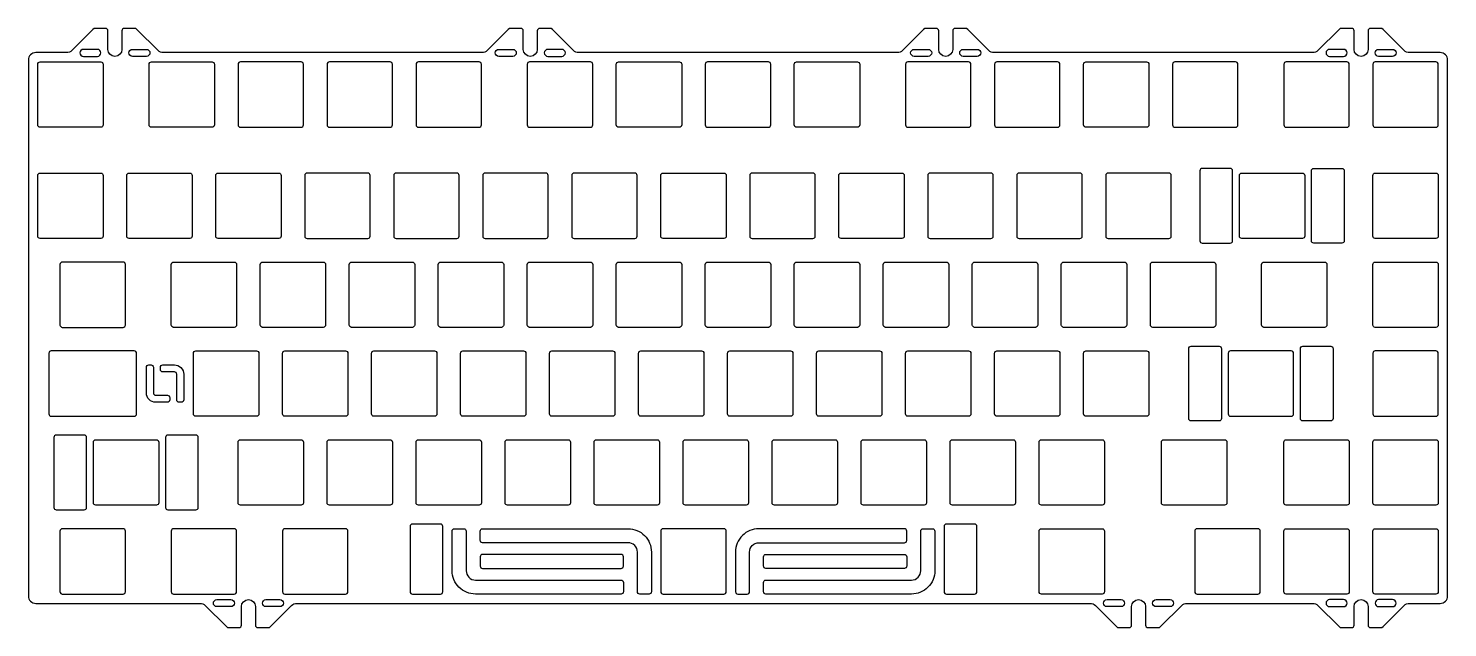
# Model space of a CAD drawing. Header units: millimetres. Extents: x -152 to 152, y -64 to 64.
import ezdxf

# ---------------------------------------------------------------- set-up
doc = ezdxf.new("R2010")
doc.units = ezdxf.units.MM
doc.layers.get('0').update_dxf_attribs({"linetype": 'CONTINUOUS'})

msp = doc.modelspace()

# ---------------------------------------------------------------- linework, layer by layer
for points in [[(151.88, -57.41), (151.88, 57.41, 0.414214), (150.28, 59.01), (143.71, 59.01, -0.198912), (142.58, 59.47), (138.07, 63.99, 0.198912), (137.54, 64.21), (135.35, 64.21, 0.414214), (134.85, 63.71), (134.85, 59.71, -1), (131.85, 59.71), (131.85, 63.71, 0.414214), (131.35, 64.21), (129.16, 64.21, 0.198912), (128.63, 63.99), (124.12, 59.47, -0.198912), (122.99, 59.01), (54.81, 59.01, -0.198912), (53.68, 59.47), (49.17, 63.99, 0.198912), (48.64, 64.21), (46.45, 64.21, 0.414214), (45.95, 63.71), (45.95, 59.71, -1), (42.95, 59.71), (42.95, 63.71, 0.414214), (42.45, 64.21), (40.26, 64.21, 0.198912), (39.73, 63.99), (35.22, 59.47, -0.198912), (34.09, 59.01), (-34.09, 59.01, -0.198912), (-35.22, 59.47), (-39.73, 63.99, 0.198912), (-40.26, 64.21), (-42.45, 64.21, 0.414214), (-42.95, 63.71), (-42.95, 59.71, -1), (-45.95, 59.71), (-45.95, 63.71, 0.414214), (-46.45, 64.21), (-48.64, 64.21, 0.198912), (-49.17, 63.99), (-53.68, 59.47, -0.198912), (-54.81, 59.01), (-122.99, 59.01, -0.198912), (-124.12, 59.47), (-128.63, 63.99, 0.198912), (-129.16, 64.21), (-131.35, 64.21, 0.414214), (-131.85, 63.71), (-131.85, 59.71, -1), (-134.85, 59.71), (-134.85, 63.71, 0.414214), (-135.35, 64.21), (-137.54, 64.21, 0.198912), (-138.07, 63.99), (-142.58, 59.47, -0.198912), (-143.71, 59.01), (-150.28, 59.01, 0.414214), (-151.88, 57.41), (-151.88, -57.41, 0.414214), (-150.28, -59.01), (-115.14, -59.01, -0.198912), (-114.01, -59.48), (-109.5, -63.99, 0.198912), (-108.97, -64.21), (-106.78, -64.21, 0.414214), (-106.28, -63.71), (-106.28, -59.71, -1), (-103.28, -59.71), (-103.28, -63.71, 0.414214), (-102.78, -64.21), (-100.59, -64.21, 0.198912), (-100.06, -63.99), (-95.55, -59.48, -0.198912), (-94.42, -59.01), (75.37, -59.01, -0.198912), (76.5, -59.48), (81.01, -63.99, 0.198912), (81.54, -64.21), (83.73, -64.21, 0.414214), (84.23, -63.71), (84.23, -59.71, -1), (87.23, -59.71), (87.23, -63.71, 0.414214), (87.73, -64.21), (89.92, -64.21, 0.198912), (90.45, -63.99), (94.96, -59.48, -0.198912), (96.09, -59.01), (122.99, -59.01, -0.198912), (124.12, -59.48), (128.63, -63.99, 0.198912), (129.16, -64.21), (131.35, -64.21, 0.414214), (131.85, -63.71), (131.85, -59.71, -1), (134.85, -59.71), (134.85, -63.71, 0.414214), (135.35, -64.21), (137.54, -64.21, 0.198912), (138.07, -63.99), (142.58, -59.48, -0.198912), (143.71, -59.01), (150.28, -59.01, 0.414214)], [(-137.1, 58.21, 1), (-137.1, 59.71), (-140.1, 59.71, 1), (-140.1, 58.21)], [(-126.6, 58.21), (-129.6, 58.21, -1), (-129.6, 59.71), (-126.6, 59.71, -1)], [(-51.2, 59.71), (-48.2, 59.71, -1), (-48.2, 58.21), (-51.2, 58.21, -1)], [(-40.7, 59.71, 1), (-40.7, 58.21), (-37.7, 58.21, 1), (-37.7, 59.71)], [(40.7, 58.21), (37.7, 58.21, -1), (37.7, 59.71), (40.7, 59.71, -1)], [(51.2, 58.21), (48.2, 58.21, -1), (48.2, 59.71), (51.2, 59.71, -1)], [(126.6, 59.71, 1), (126.6, 58.21), (129.6, 58.21, 1), (129.6, 59.71)], [(137.1, 59.71), (140.1, 59.71, -1), (140.1, 58.21), (137.1, 58.21, -1)], [(-135.88, 56.51), (-135.88, 43.51, -0.414214), (-136.38, 43.01), (-149.38, 43.01, -0.414214), (-149.88, 43.51), (-149.88, 56.51, -0.414214), (-149.38, 57.01), (-136.38, 57.01, -0.414214)], [(-125.56, 57.01), (-112.56, 57.01, -0.414214), (-112.06, 56.51), (-112.06, 43.51, -0.414214), (-112.56, 43.01), (-125.56, 43.01, -0.414214), (-126.06, 43.51), (-126.06, 56.51, -0.414214)], [(-93.01, 56.51, 0.414214), (-93.51, 57.01), (-106.51, 57.01, 0.414214), (-107.01, 56.51), (-107.01, 43.51, 0.414214), (-106.51, 43.01), (-93.51, 43.01, 0.414214), (-93.01, 43.51)], [(-74.46, 43.01, 0.414214), (-73.96, 43.51), (-73.96, 56.51, 0.414214), (-74.46, 57.01), (-87.46, 57.01, 0.414214), (-87.96, 56.51), (-87.96, 43.51, 0.414214), (-87.46, 43.01)], [(-68.41, 57.01, 0.414214), (-68.91, 56.51), (-68.91, 43.51, 0.414214), (-68.41, 43.01), (-55.41, 43.01, 0.414214), (-54.91, 43.51), (-54.91, 56.51, 0.414214), (-55.41, 57.01)], [(-31.1, 56.51, 0.414214), (-31.6, 57.01), (-44.6, 57.01, 0.414214), (-45.1, 56.51), (-45.1, 43.51, 0.414214), (-44.6, 43.01), (-31.6, 43.01, 0.414214), (-31.1, 43.51)], [(-25.55, 57.01), (-12.55, 57.01, -0.414214), (-12.05, 56.51), (-12.05, 43.51, -0.414214), (-12.55, 43.01), (-25.55, 43.01, -0.414214), (-26.05, 43.51), (-26.05, 56.51, -0.414214)], [(-7, 43.51, 0.414214), (-6.5, 43.01), (6.5, 43.01, 0.414214), (7, 43.51), (7, 56.51, 0.414214), (6.5, 57.01), (-6.5, 57.01, 0.414214), (-7, 56.51)], [(12.05, 43.51), (12.05, 56.51, -0.414214), (12.55, 57.01), (25.55, 57.01, -0.414214), (26.05, 56.51), (26.05, 43.51, -0.414214), (25.55, 43.01), (12.55, 43.01, -0.414214)], [(49.86, 56.51, 0.414214), (49.36, 57.01), (36.36, 57.01, 0.414214), (35.86, 56.51), (35.86, 43.51, 0.414214), (36.36, 43.01), (49.36, 43.01, 0.414214), (49.86, 43.51)], [(55.41, 57.01, 0.414214), (54.91, 56.51), (54.91, 43.51, 0.414214), (55.41, 43.01), (68.41, 43.01, 0.414214), (68.91, 43.51), (68.91, 56.51, 0.414214), (68.41, 57.01)], [(73.96, 43.51), (73.96, 56.51, -0.414214), (74.46, 57.01), (87.46, 57.01, -0.414214), (87.96, 56.51), (87.96, 43.51, -0.414214), (87.46, 43.01), (74.46, 43.01, -0.414214)], [(93.01, 43.51, 0.414214), (93.51, 43.01), (106.51, 43.01, 0.414214), (107.01, 43.51), (107.01, 56.51, 0.414214), (106.51, 57.01), (93.51, 57.01, 0.414214), (93.01, 56.51)], [(130.82, 56.51, 0.414214), (130.32, 57.01), (117.32, 57.01, 0.414214), (116.82, 56.51), (116.82, 43.51, 0.414214), (117.32, 43.01), (130.32, 43.01, 0.414214), (130.82, 43.51)], [(135.87, 43.51, 0.414214), (136.37, 43.01), (149.37, 43.01, 0.414214), (149.87, 43.51), (149.87, 56.51, 0.414214), (149.37, 57.01), (136.37, 57.01, 0.414214), (135.87, 56.51)], [(105.36, 18.19, 0.414214), (105.86, 18.69), (105.86, 33.69, 0.414214), (105.36, 34.19), (99.36, 34.19, 0.414214), (98.86, 33.69), (98.86, 18.69, 0.414214), (99.36, 18.19)], [(129.74, 33.69), (129.74, 18.69, -0.414214), (129.24, 18.19), (123.24, 18.19, -0.414214), (122.74, 18.69), (122.74, 33.69, -0.414214), (123.24, 34.19), (129.24, 34.19, -0.414214)], [(-135.88, 32.69), (-135.88, 19.69, -0.414214), (-136.38, 19.19), (-149.38, 19.19, -0.414214), (-149.88, 19.69), (-149.88, 32.69, -0.414214), (-149.38, 33.19), (-136.38, 33.19, -0.414214)], [(-117.33, 19.19), (-130.33, 19.19, -0.414214), (-130.83, 19.69), (-130.83, 32.69, -0.414214), (-130.33, 33.19), (-117.33, 33.19, -0.414214), (-116.83, 32.69), (-116.83, 19.69, -0.414214)], [(-111.28, 33.19), (-98.28, 33.19, -0.414214), (-97.78, 32.69), (-97.78, 19.69, -0.414214), (-98.28, 19.19), (-111.28, 19.19, -0.414214), (-111.78, 19.69), (-111.78, 32.69, -0.414214)], [(-92.23, 33.19, 0.414214), (-92.73, 32.69), (-92.73, 19.69, 0.414214), (-92.23, 19.19), (-79.23, 19.19, 0.414214), (-78.73, 19.69), (-78.73, 32.69, 0.414214), (-79.23, 33.19)], [(-73.68, 19.69, 0.414214), (-73.18, 19.19), (-60.18, 19.19, 0.414214), (-59.68, 19.69), (-59.68, 32.69, 0.414214), (-60.18, 33.19), (-73.18, 33.19, 0.414214), (-73.68, 32.69)], [(-54.63, 19.69, 0.414214), (-54.13, 19.19), (-41.13, 19.19, 0.414214), (-40.63, 19.69), (-40.63, 32.69, 0.414214), (-41.13, 33.19), (-54.13, 33.19, 0.414214), (-54.63, 32.69)], [(-35.58, 19.69, 0.414214), (-35.08, 19.19), (-22.08, 19.19, 0.414214), (-21.58, 19.69), (-21.58, 32.69, 0.414214), (-22.08, 33.19), (-35.08, 33.19, 0.414214), (-35.58, 32.69)], [(-16.03, 33.19), (-3.03, 33.19, -0.414214), (-2.53, 32.69), (-2.53, 19.69, -0.414214), (-3.03, 19.19), (-16.03, 19.19, -0.414214), (-16.53, 19.69), (-16.53, 32.69, -0.414214)], [(3.02, 33.19, 0.414214), (2.52, 32.69), (2.52, 19.69, 0.414214), (3.02, 19.19), (16.02, 19.19, 0.414214), (16.52, 19.69), (16.52, 32.69, 0.414214), (16.02, 33.19)], [(35.07, 19.19), (22.07, 19.19, -0.414214), (21.57, 19.69), (21.57, 32.69, -0.414214), (22.07, 33.19), (35.07, 33.19, -0.414214), (35.57, 32.69), (35.57, 19.69, -0.414214)], [(41.12, 33.19, 0.414214), (40.62, 32.69), (40.62, 19.69, 0.414214), (41.12, 19.19), (54.12, 19.19, 0.414214), (54.62, 19.69), (54.62, 32.69, 0.414214), (54.12, 33.19)], [(59.67, 19.69, 0.414214), (60.17, 19.19), (73.17, 19.19, 0.414214), (73.67, 19.69), (73.67, 32.69, 0.414214), (73.17, 33.19), (60.17, 33.19, 0.414214), (59.67, 32.69)], [(92.72, 32.69, 0.414214), (92.22, 33.19), (79.22, 33.19, 0.414214), (78.72, 32.69), (78.72, 19.69, 0.414214), (79.22, 19.19), (92.22, 19.19, 0.414214), (92.72, 19.69)], [(120.8, 19.19), (107.8, 19.19, -0.414214), (107.3, 19.69), (107.3, 32.69, -0.414214), (107.8, 33.19), (120.8, 33.19, -0.414214), (121.3, 32.69), (121.3, 19.69, -0.414214)], [(149.87, 32.69), (149.87, 19.69, -0.414214), (149.37, 19.19), (136.37, 19.19, -0.414214), (135.87, 19.69), (135.87, 32.69, -0.414214), (136.37, 33.19), (149.37, 33.19, -0.414214)], [(-131.61, 0.14, 0.414214), (-131.11, 0.64), (-131.11, 13.64, 0.414214), (-131.61, 14.14), (-144.61, 14.14, 0.414214), (-145.11, 13.64), (-145.11, 0.64, 0.414214), (-144.61, 0.14)], [(-120.8, 14.14), (-107.8, 14.14, -0.414214), (-107.3, 13.64), (-107.3, 0.64, -0.414214), (-107.8, 0.14), (-120.8, 0.14, -0.414214), (-121.3, 0.64), (-121.3, 13.64, -0.414214)], [(-101.75, 14.14), (-88.75, 14.14, -0.414214), (-88.25, 13.64), (-88.25, 0.64, -0.414214), (-88.75, 0.14), (-101.75, 0.14, -0.414214), (-102.25, 0.64), (-102.25, 13.64, -0.414214)], [(-82.7, 14.14), (-69.7, 14.14, -0.414214), (-69.2, 13.64), (-69.2, 0.64, -0.414214), (-69.7, 0.14), (-82.7, 0.14, -0.414214), (-83.2, 0.64), (-83.2, 13.64, -0.414214)], [(-63.65, 14.14), (-50.65, 14.14, -0.414214), (-50.15, 13.64), (-50.15, 0.64, -0.414214), (-50.65, 0.14), (-63.65, 0.14, -0.414214), (-64.15, 0.64), (-64.15, 13.64, -0.414214)], [(-44.6, 14.14), (-31.6, 14.14, -0.414214), (-31.1, 13.64), (-31.1, 0.64, -0.414214), (-31.6, 0.14), (-44.6, 0.14, -0.414214), (-45.1, 0.64), (-45.1, 13.64, -0.414214)], [(-25.55, 14.14), (-12.55, 14.14, -0.414214), (-12.05, 13.64), (-12.05, 0.64, -0.414214), (-12.55, 0.14), (-25.55, 0.14, -0.414214), (-26.05, 0.64), (-26.05, 13.64, -0.414214)], [(-6.5, 14.14), (6.5, 14.14, -0.414214), (7, 13.64), (7, 0.64, -0.414214), (6.5, 0.14), (-6.5, 0.14, -0.414214), (-7, 0.64), (-7, 13.64, -0.414214)], [(12.55, 14.14), (25.55, 14.14, -0.414214), (26.05, 13.64), (26.05, 0.64, -0.414214), (25.55, 0.14), (12.55, 0.14, -0.414214), (12.05, 0.64), (12.05, 13.64, -0.414214)], [(31.6, 14.14), (44.6, 14.14, -0.414214), (45.1, 13.64), (45.1, 0.64, -0.414214), (44.6, 0.14), (31.6, 0.14, -0.414214), (31.1, 0.64), (31.1, 13.64, -0.414214)], [(50.65, 14.14), (63.65, 14.14, -0.414214), (64.15, 13.64), (64.15, 0.64, -0.414214), (63.65, 0.14), (50.65, 0.14, -0.414214), (50.15, 0.64), (50.15, 13.64, -0.414214)], [(69.7, 14.14), (82.7, 14.14, -0.414214), (83.2, 13.64), (83.2, 0.64, -0.414214), (82.7, 0.14), (69.7, 0.14, -0.414214), (69.2, 0.64), (69.2, 13.64, -0.414214)], [(88.75, 14.14), (101.75, 14.14, -0.414214), (102.25, 13.64), (102.25, 0.64, -0.414214), (101.75, 0.14), (88.75, 0.14, -0.414214), (88.25, 0.64), (88.25, 13.64, -0.414214)], [(125.56, 0.14), (112.56, 0.14, -0.414214), (112.06, 0.64), (112.06, 13.64, -0.414214), (112.56, 14.14), (125.56, 14.14, -0.414214), (126.06, 13.64), (126.06, 0.64, -0.414214)], [(149.87, 13.64), (149.87, 0.64, -0.414214), (149.37, 0.14), (136.37, 0.14, -0.414214), (135.87, 0.64), (135.87, 13.64, -0.414214), (136.37, 14.14), (149.37, 14.14, -0.414214)], [(-128.73, -5.41, 0.414214), (-129.23, -4.91), (-146.99, -4.91, 0.414214), (-147.49, -5.41), (-147.49, -18.41, 0.414214), (-146.99, -18.91), (-129.23, -18.91, 0.414214), (-128.73, -18.41)], [(-116.04, -4.91), (-103.04, -4.91, -0.414214), (-102.54, -5.41), (-102.54, -18.41, -0.414214), (-103.04, -18.91), (-116.04, -18.91, -0.414214), (-116.54, -18.41), (-116.54, -5.41, -0.414214)], [(-96.99, -4.91), (-83.99, -4.91, -0.414214), (-83.49, -5.41), (-83.49, -18.41, -0.414214), (-83.99, -18.91), (-96.99, -18.91, -0.414214), (-97.49, -18.41), (-97.49, -5.41, -0.414214)], [(-77.94, -4.91), (-64.94, -4.91, -0.414214), (-64.44, -5.41), (-64.44, -18.41, -0.414214), (-64.94, -18.91), (-77.94, -18.91, -0.414214), (-78.44, -18.41), (-78.44, -5.41, -0.414214)], [(-58.89, -4.91), (-45.89, -4.91, -0.414214), (-45.39, -5.41), (-45.39, -18.41, -0.414214), (-45.89, -18.91), (-58.89, -18.91, -0.414214), (-59.39, -18.41), (-59.39, -5.41, -0.414214)], [(-39.84, -4.91), (-26.84, -4.91, -0.414214), (-26.34, -5.41), (-26.34, -18.41, -0.414214), (-26.84, -18.91), (-39.84, -18.91, -0.414214), (-40.34, -18.41), (-40.34, -5.41, -0.414214)], [(-20.79, -4.91), (-7.79, -4.91, -0.414214), (-7.29, -5.41), (-7.29, -18.41, -0.414214), (-7.79, -18.91), (-20.79, -18.91, -0.414214), (-21.29, -18.41), (-21.29, -5.41, -0.414214)], [(-1.74, -4.91), (11.26, -4.91, -0.414214), (11.76, -5.41), (11.76, -18.41, -0.414214), (11.26, -18.91), (-1.74, -18.91, -0.414214), (-2.24, -18.41), (-2.24, -5.41, -0.414214)], [(17.31, -4.91), (30.31, -4.91, -0.414214), (30.81, -5.41), (30.81, -18.41, -0.414214), (30.31, -18.91), (17.31, -18.91, -0.414214), (16.81, -18.41), (16.81, -5.41, -0.414214)], [(36.36, -4.91), (49.36, -4.91, -0.414214), (49.86, -5.41), (49.86, -18.41, -0.414214), (49.36, -18.91), (36.36, -18.91, -0.414214), (35.86, -18.41), (35.86, -5.41, -0.414214)], [(55.41, -4.91), (68.41, -4.91, -0.414214), (68.91, -5.41), (68.91, -18.41, -0.414214), (68.41, -18.91), (55.41, -18.91, -0.414214), (54.91, -18.41), (54.91, -5.41, -0.414214)], [(74.46, -4.91), (87.46, -4.91, -0.414214), (87.96, -5.41), (87.96, -18.41, -0.414214), (87.46, -18.91), (74.46, -18.91, -0.414214), (73.96, -18.41), (73.96, -5.41, -0.414214)], [(102.98, -19.91), (96.98, -19.91, -0.414214), (96.48, -19.41), (96.48, -4.41, -0.414214), (96.98, -3.91), (102.98, -3.91, -0.414214), (103.48, -4.41), (103.48, -19.41, -0.414214)], [(104.92, -18.41, 0.414214), (105.42, -18.91), (118.42, -18.91, 0.414214), (118.92, -18.41), (118.92, -5.41, 0.414214), (118.42, -4.91), (105.42, -4.91, 0.414214), (104.92, -5.41)], [(126.86, -19.91), (120.86, -19.91, -0.414214), (120.36, -19.41), (120.36, -4.41, -0.414214), (120.86, -3.91), (126.86, -3.91, -0.414214), (127.36, -4.41), (127.36, -19.41, -0.414214)], [(149.87, -5.41, 0.414214), (149.37, -4.91), (136.37, -4.91, 0.414214), (135.87, -5.41), (135.87, -18.41, 0.414214), (136.37, -18.91), (149.37, -18.91, 0.414214), (149.87, -18.41)], [(-122.13, -15.91), (-124.63, -15.91, -0.414214), (-126.63, -13.91), (-126.63, -8.41, -0.414214), (-126.13, -7.91), (-125.63, -7.91, -0.414214), (-125.13, -8.41), (-125.13, -13.91, 0.414214), (-124.63, -14.41), (-122.13, -14.41, -0.414214), (-121.63, -14.91), (-121.63, -15.41, -0.414214)], [(-118.63, -9.91), (-118.63, -15.41, -0.414214), (-119.13, -15.91), (-119.63, -15.91, -0.414214), (-120.13, -15.41), (-120.13, -9.91, 0.414214), (-120.63, -9.41), (-123.13, -9.41, -0.414214), (-123.63, -8.91), (-123.63, -8.41, -0.414214), (-123.13, -7.91), (-120.63, -7.91, -0.414214)], [(-139.91, -38.96, 0.414214), (-139.41, -38.46), (-139.41, -23.46, 0.414214), (-139.91, -22.96), (-145.91, -22.96, 0.414214), (-146.41, -23.46), (-146.41, -38.46, 0.414214), (-145.91, -38.96)], [(-137.97, -37.46), (-137.97, -24.46, -0.414214), (-137.47, -23.96), (-124.47, -23.96, -0.414214), (-123.97, -24.46), (-123.97, -37.46, -0.414214), (-124.47, -37.96), (-137.47, -37.96, -0.414214)], [(-122.53, -38.46, 0.414214), (-122.03, -38.96), (-116.03, -38.96, 0.414214), (-115.53, -38.46), (-115.53, -23.46, 0.414214), (-116.03, -22.96), (-122.03, -22.96, 0.414214), (-122.53, -23.46)], [(-106.51, -23.96), (-93.51, -23.96, -0.414214), (-93.01, -24.46), (-93.01, -37.46, -0.414214), (-93.51, -37.96), (-106.51, -37.96, -0.414214), (-107.01, -37.46), (-107.01, -24.46, -0.414214)], [(-87.46, -23.96), (-74.46, -23.96, -0.414214), (-73.96, -24.46), (-73.96, -37.46, -0.414214), (-74.46, -37.96), (-87.46, -37.96, -0.414214), (-87.96, -37.46), (-87.96, -24.46, -0.414214)], [(-68.41, -23.96), (-55.41, -23.96, -0.414214), (-54.91, -24.46), (-54.91, -37.46, -0.414214), (-55.41, -37.96), (-68.41, -37.96, -0.414214), (-68.91, -37.46), (-68.91, -24.46, -0.414214)], [(-49.36, -23.96), (-36.36, -23.96, -0.414214), (-35.86, -24.46), (-35.86, -37.46, -0.414214), (-36.36, -37.96), (-49.36, -37.96, -0.414214), (-49.86, -37.46), (-49.86, -24.46, -0.414214)], [(-30.31, -23.96), (-17.31, -23.96, -0.414214), (-16.81, -24.46), (-16.81, -37.46, -0.414214), (-17.31, -37.96), (-30.31, -37.96, -0.414214), (-30.81, -37.46), (-30.81, -24.46, -0.414214)], [(-11.26, -23.96), (1.74, -23.96, -0.414214), (2.24, -24.46), (2.24, -37.46, -0.414214), (1.74, -37.96), (-11.26, -37.96, -0.414214), (-11.76, -37.46), (-11.76, -24.46, -0.414214)], [(7.79, -23.96), (20.79, -23.96, -0.414214), (21.29, -24.46), (21.29, -37.46, -0.414214), (20.79, -37.96), (7.79, -37.96, -0.414214), (7.29, -37.46), (7.29, -24.46, -0.414214)], [(26.84, -23.96), (39.84, -23.96, -0.414214), (40.34, -24.46), (40.34, -37.46, -0.414214), (39.84, -37.96), (26.84, -37.96, -0.414214), (26.34, -37.46), (26.34, -24.46, -0.414214)], [(45.89, -23.96), (58.89, -23.96, -0.414214), (59.39, -24.46), (59.39, -37.46, -0.414214), (58.89, -37.96), (45.89, -37.96, -0.414214), (45.39, -37.46), (45.39, -24.46, -0.414214)], [(64.94, -23.96), (77.94, -23.96, -0.414214), (78.44, -24.46), (78.44, -37.46, -0.414214), (77.94, -37.96), (64.94, -37.96, -0.414214), (64.44, -37.46), (64.44, -24.46, -0.414214)], [(104.63, -24.46), (104.63, -37.46, -0.414214), (104.13, -37.96), (91.13, -37.96, -0.414214), (90.63, -37.46), (90.63, -24.46, -0.414214), (91.13, -23.96), (104.13, -23.96, -0.414214)], [(116.82, -37.46), (116.82, -24.46, -0.414214), (117.32, -23.96), (130.32, -23.96, -0.414214), (130.82, -24.46), (130.82, -37.46, -0.414214), (130.32, -37.96), (117.32, -37.96, -0.414214)], [(149.87, -24.46), (149.87, -37.46, -0.414214), (149.37, -37.96), (136.37, -37.96, -0.414214), (135.87, -37.46), (135.87, -24.46, -0.414214), (136.37, -23.96), (149.37, -23.96, -0.414214)], [(-70.18, -56.51, 0.414214), (-69.68, -57.01), (-63.68, -57.01, 0.414214), (-63.18, -56.51), (-63.18, -42.51, 0.414214), (-63.68, -42.01), (-69.68, -42.01, 0.414214), (-70.18, -42.51)], [(50.62, -57.01, 0.414214), (51.12, -56.51), (51.12, -42.51, 0.414214), (50.62, -42.01), (44.62, -42.01, 0.414214), (44.12, -42.51), (44.12, -56.51, 0.414214), (44.62, -57.01)], [(-131.61, -57.01, 0.414214), (-131.11, -56.51), (-131.11, -43.51, 0.414214), (-131.61, -43.01), (-144.61, -43.01, 0.414214), (-145.11, -43.51), (-145.11, -56.51, 0.414214), (-144.61, -57.01)], [(-120.8, -43.01, 0.414214), (-121.3, -43.51), (-121.3, -56.51, 0.414214), (-120.8, -57.01), (-107.8, -57.01, 0.414214), (-107.3, -56.51), (-107.3, -43.51, 0.414214), (-107.8, -43.01)], [(-96.99, -43.01, 0.414214), (-97.49, -43.51), (-97.49, -56.51, 0.414214), (-96.99, -57.01), (-83.99, -57.01, 0.414214), (-83.49, -56.51), (-83.49, -43.51, 0.414214), (-83.99, -43.01)], [(-56.18, -54.01), (-25.03, -54.01, -0.414214), (-24.53, -54.51), (-24.53, -56.51, -0.414214), (-25.03, -57.01), (-56.18, -57.01, -0.414214), (-61.18, -52.01), (-61.18, -43.51, -0.414214), (-60.68, -43.01), (-58.68, -43.01, -0.414214), (-58.18, -43.51), (-58.18, -52.01, 0.414214)], [(-19.03, -57.01), (-21.03, -57.01, -0.414214), (-21.53, -56.51), (-21.53, -48.01, 0.414214), (-23.53, -46.01), (-54.68, -46.01, -0.414214), (-55.18, -45.51), (-55.18, -43.51, -0.414214), (-54.68, -43.01), (-23.53, -43.01, -0.414214), (-18.53, -48.01), (-18.53, -56.51, -0.414214)], [(-16.03, -43.01, 0.414214), (-16.53, -43.51), (-16.53, -56.51, 0.414214), (-16.03, -57.01), (-3.03, -57.01, 0.414214), (-2.53, -56.51), (-2.53, -43.51, 0.414214), (-3.03, -43.01)], [(35.62, -46.01, 0.414214), (36.12, -45.51), (36.12, -43.51, 0.414214), (35.62, -43.01), (4.47, -43.01, 0.414214), (-0.53, -48.01), (-0.53, -56.51, 0.414214), (-0.03, -57.01), (1.97, -57.01, 0.414214), (2.47, -56.51), (2.47, -48.01, -0.414214), (4.47, -46.01)], [(37.12, -57.01), (5.97, -57.01, -0.414214), (5.47, -56.51), (5.47, -54.51, -0.414214), (5.97, -54.01), (37.12, -54.01, 0.414214), (39.12, -52.01), (39.12, -43.51, -0.414214), (39.62, -43.01), (41.62, -43.01, -0.414214), (42.12, -43.51), (42.12, -52.01, -0.414214)], [(64.94, -43.01), (77.94, -43.01, -0.414214), (78.44, -43.51), (78.44, -56.51, -0.414214), (77.94, -57.01), (64.94, -57.01, -0.414214), (64.44, -56.51), (64.44, -43.51, -0.414214)], [(97.77, -56.51, 0.414214), (98.27, -57.01), (111.27, -57.01, 0.414214), (111.77, -56.51), (111.77, -43.51, 0.414214), (111.27, -43.01), (98.27, -43.01, 0.414214), (97.77, -43.51)], [(117.32, -43.01), (130.32, -43.01, -0.414214), (130.82, -43.51), (130.82, -56.51, -0.414214), (130.32, -57.01), (117.32, -57.01, -0.414214), (116.82, -56.51), (116.82, -43.51, -0.414214)], [(149.87, -43.51), (149.87, -56.51, -0.414214), (149.37, -57.01), (136.37, -57.01, -0.414214), (135.87, -56.51), (135.87, -43.51, -0.414214), (136.37, -43.01), (149.37, -43.01, -0.414214)], [(-55.18, -51.01, 0.414214), (-54.68, -51.51), (-25.03, -51.51, 0.414214), (-24.53, -51.01), (-24.53, -49.01, 0.414214), (-25.03, -48.51), (-54.68, -48.51, 0.414214), (-55.18, -49.01)], [(5.97, -48.51), (35.62, -48.51, -0.414214), (36.12, -49.01), (36.12, -51.01, -0.414214), (35.62, -51.51), (5.97, -51.51, -0.414214), (5.47, -51.01), (5.47, -49.01, -0.414214)], [(-108.53, -59.71), (-111.53, -59.71, -1), (-111.53, -58.21), (-108.53, -58.21, -1)], [(-98.03, -59.71), (-101.03, -59.71, -1), (-101.03, -58.21), (-98.03, -58.21, -1)], [(81.98, -59.71), (78.98, -59.71, -1), (78.98, -58.21), (81.98, -58.21, -1)], [(92.48, -59.71), (89.48, -59.71, -1), (89.48, -58.21), (92.48, -58.21, -1)], [(129.6, -59.71, 1), (129.6, -58.21), (126.6, -58.21, 1), (126.6, -59.71)], [(137.1, -58.21, 1), (137.1, -59.71), (140.1, -59.71, 1), (140.1, -58.21)]]:
    msp.add_lwpolyline(points, format="xyb", close=True)

doc.saveas('drawing.dxf')
